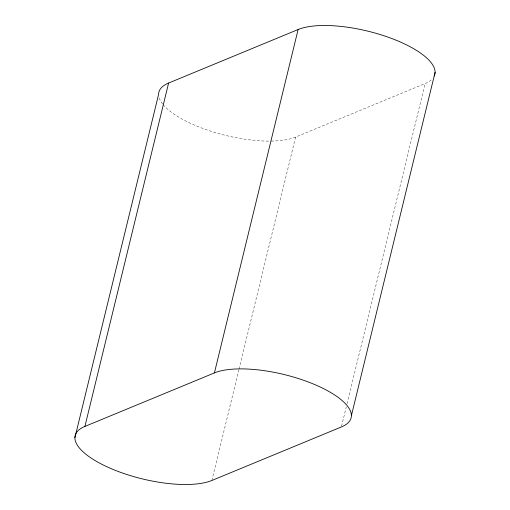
<?xml version="1.0" encoding="UTF-8"?>
<svg xmlns="http://www.w3.org/2000/svg" width="510" height="510" viewBox="0 0 510 510"><rect width="100%" height="100%" fill="white"/><g stroke="black" fill="none" stroke-linecap="round" stroke-linejoin="round"><path stroke-width="0.38" stroke-dasharray="2.55 1.91" d="M211.88 480.477L238.839 369.877M239.031 369.106L295.59 137.088L425.098 83.57A75.372 26.15 13.7 0 0 432.512 78.693M341.579 426.181L346.29 406.846M347.049 403.748L425.098 83.57M295.59 137.088A75.372 26.15 13.7 0 1 270.224 141.111M268.579 141.117A75.372 26.15 13.7 0 1 163.092 104.601M162.633 104.027A75.372 26.15 13.7 0 1 158.986 97.193"/><path stroke-width="0.76" d="M74.906 437.695L158.616 94.312A75.372 26.15 13.7 0 1 168.606 83.047L298.12 29.523A75.372 26.15 13.7 0 1 386.025 36.452A75.372 26.15 13.7 0 1 434.271 76.015M84.902 426.43L214.41 372.912A75.372 26.15 13.7 0 1 314.906 384.636A75.372 26.15 13.7 0 1 341.394 426.953L211.88 480.477A75.372 26.15 13.7 0 1 111.39 468.747A75.372 26.15 13.7 0 1 84.902 426.43L168.606 83.047M214.41 372.912L298.12 29.523M351.384 415.688L435.094 72.305"/></g></svg>
